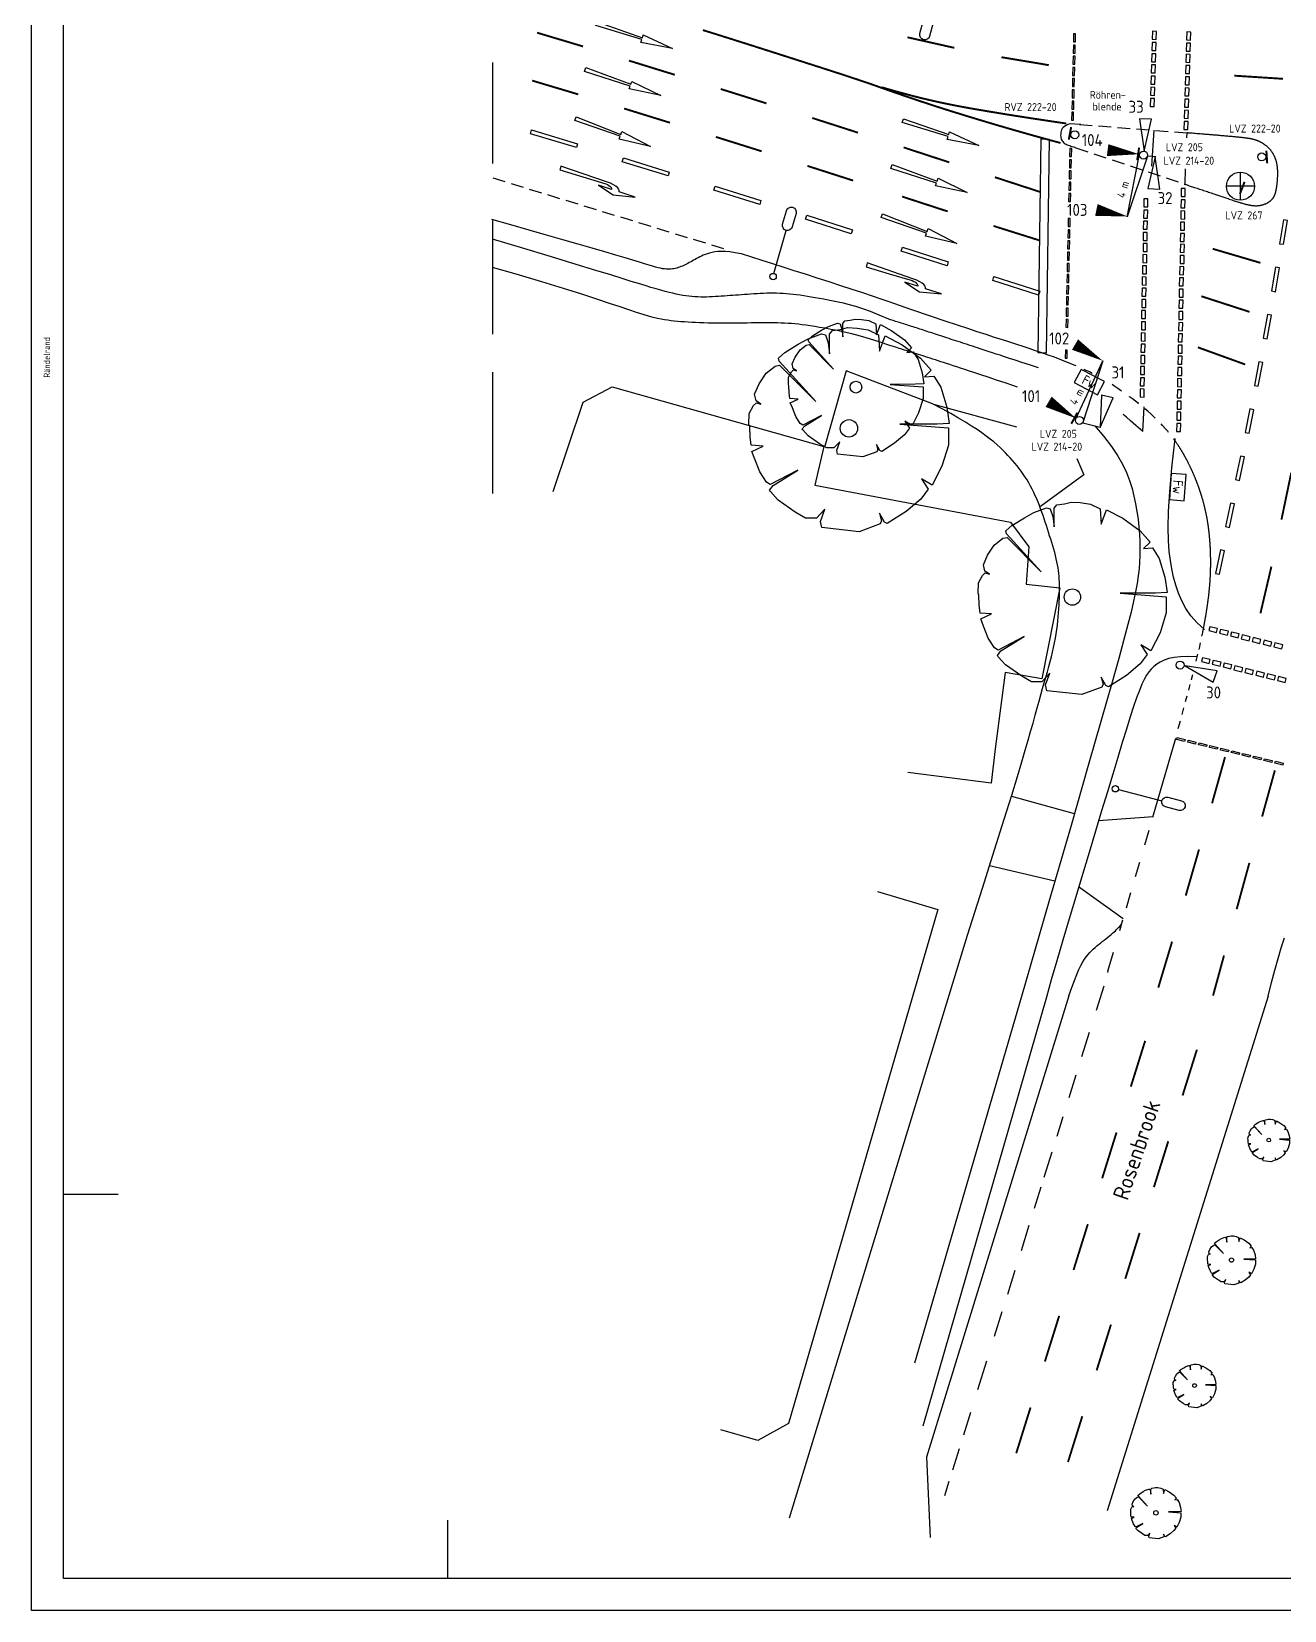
# Model space of a CAD drawing. Header units: metres. Extents: x -2 to 212, y 0 to 148.
# Drawn here: x -2.4 to 75.9, y 0.5 to 99.1 of the extents above; entities that cross this region are included whole.
import ezdxf
from ezdxf.enums import TextEntityAlignment as Align

# ---------------------------------------------------------------- set-up
doc = ezdxf.new("R2010")
doc.units = ezdxf.units.M
doc.header["$LTSCALE"] = 25
doc.linetypes.add('GESTRICHELT', pattern=[0.75, 0.5, -0.25])
doc.linetypes.add('STRICHLINIE2', pattern=[9.525, 6.35, -3.175])
doc.layers.get('0').update_dxf_attribs({"linetype": 'CONTINUOUS'})
for name, color, linetype in [('B-SN', 5, 'GESTRICHELT'), ('BB-BW-LIN', 2, 'CONTINUOUS'), ('BG-GR-LIN-VSB', 4, 'CONTINUOUS'), ('BG-GR-TXT-STR-NAM', 4, 'CONTINUOUS'), ('BS-RA-SYM', 3, 'CONTINUOUS'), ('BS-RA-TXT-SON', 2, 'CONTINUOUS'), ('BSFFUSFURT', 2, 'CONTINUOUS'), ('BT-BM-SYM', 2, 'CONTINUOUS'), ('BT-OF-LIN-ABG', 4, 'CONTINUOUS'), ('BV-BL-SYM', 2, 'CONTINUOUS'), ('BV-FM-SYM', 2, 'CONTINUOUS'), ('BV-SF-LIN-HOH', 5, 'CONTINUOUS'), ('BV-SF-LIN-HOH-AGS', 5, 'STRICHLINIE2'), ('BV-VK-SYM', 2, 'CONTINUOUS'), ('BV-VK-TXT', 2, 'CONTINUOUS'), ('BV-VK-TXT-LSA', 3, 'CONTINUOUS'), ('BW-KM-SYM', 2, 'CONTINUOUS'), ('STIFT2', 2, 'CONTINUOUS')]:
    doc.layers.add(name, color=color, linetype=linetype)
doc.styles.get("Standard").update_dxf_attribs({"font": 'isocp.shx', "height": 0.5})

# ---------------------------------------------------------------- blocks, each defined once
blk = doc.blocks.new('VKLSAF')
for p, q in [((2, 0.375), (0, 0)), ((0, 0), (2, -0.375)), ((2, -0.375), (2, 0.375))]:
    blk.add_line(p, q)
blk = doc.blocks.new('VKLSAN')
blk.add_lwpolyline([(0, 0, 0, 0.75, 0), (2, 0, 0.75, 0.75, 0)], format="xyseb")
blk = doc.blocks.new('BLSTRLAM')
blk.add_line((0.2, 0), (3, 0))
blk.add_lwpolyline([(3.3125, 0.3125), (4.1875, 0.3125, -1), (4.1875, -0.3125), (3.3125, -0.3125, -1)], format="xyb", close=True)
blk.add_circle((0, 0), 0.2)
blk = doc.blocks.new('FMPFLG')
blk.add_lwpolyline([(0, 0), (2, 0.25), (2, 0.0625), (5, 0.125), (5, -0.125), (2, -0.0625), (2, -0.25)], close=True)
blk = doc.blocks.new('FMPFLR')
blk.add_lwpolyline([(0, 0.289), (1.05, 0.289), (1.064, 0.215), (1.119, 0.13), (1.236, 0.058), (1.345, 0.016), (1.511, -0.027), (1.722, -0.058), (2, -0.062), (5, -0.125), (5, 0), (5, 0.125), (3.5, 0.094), (2, 0.062), (1.876, 0.075), (1.774, 0.098), (1.676, 0.135), (1.595, 0.186), (1.555, 0.251), (1.55, 0.289), (2.4, 0.289), (1.35, 0.589)], close=True)
blk = doc.blocks.new('BLGROFL')
for p, q in [((0.875, 0), (-0.875, 0)), ((0, -0.875), (0, 0.875))]:
    blk.add_line(p, q)
blk.add_circle((0, 0), 0.875)
blk = doc.blocks.new('BMIST')
blk.add_lwpolyline([(0.506, 0.041), (0.991, 0.004), (0.99, -0.167), (0.925, -0.378), (0.829, -0.566), (0.721, -0.503), (0.788, -0.605), (0.717, -0.704), (0.57, -0.828), (0.382, -0.947), (0.354, -0.933), (0.304, -0.846), (0.324, -0.92), (0.31, -0.952), (0.101, -1.03), (-0.27, -0.988), (-0.283, -0.927), (-0.239, -0.804), (-0.323, -0.896), (-0.431, -0.894), (-0.535, -0.836), (-0.705, -0.716), (-0.782, -0.629), (-0.791, -0.616), (-0.754, -0.569), (-0.509, -0.416), (-0.783, -0.559), (-0.822, -0.535), (-0.888, -0.433), (-0.937, -0.307), (-0.967, -0.23), (-0.853, -0.178), (-0.972, -0.169), (-0.984, -0.083), (-0.988, 0.019), (-0.995, 0.04), (-0.992, 0.149), (-0.949, 0.227), (-0.921, 0.255), (-0.876, 0.242), (-0.923, 0.274), (-0.939, 0.342), (-0.895, 0.442), (-0.824, 0.549), (-0.733, 0.621), (-0.69, 0.629), (-0.328, 0.267), (-0.694, 0.669), (-0.702, 0.7), (-0.639, 0.757), (-0.506, 0.838), (-0.406, 0.892), (-0.273, 0.943), (-0.233, 0.932), (-0.208, 0.851), (-0.194, 0.741), (-0.194, 0.938), (-0.164, 0.976), (-0.083, 0.986), (-0.013, 1.003), (0.083, 0.998), (0.192, 0.981), (0.295, 0.932), (0.305, 0.77), (0.361, 0.923), (0.531, 0.832), (0.714, 0.7), (0.82, 0.58), (0.752, 0.513), (0.846, 0.521), (0.916, 0.409), (0.976, 0.211), (0.999, 0.048), (0.879, 0.043)], close=True)
blk.add_circle((0, 0), 0.0866)
blk = doc.blocks.new('BLSTRLA')
blk.add_line((0.2, 0), (3, 0))
blk.add_lwpolyline([(3.3125, 0.3125), (4.1875, 0.3125, -1), (4.1875, -0.3125), (3.3125, -0.3125, -1)], format="xyb", close=True)
blk.add_circle((0, 0), 0.2)
blk = doc.blocks.new('FWSHA01')
blk.add_lwpolyline([(-0.82, -0.465), (0.82, -0.465), (0.82, 0.465), (-0.82, 0.465)], close=True)
blk.add_text('Fw', height=0.6).set_placement((0, 0), align=Align.MIDDLE)
blk = doc.blocks.new('BS-RA-SYM-A1')
at = {"layer": 'BS-RA-SYM'}
for p, q in [((3.897, 3.897), (3.897, 147.897)), ((7.307, 27.897), (3.897, 27.897)), ((27.897, 3.897), (27.897, 7.535)), ((211.897, 3.897), (3.897, 3.897))]:
    blk.add_line(p, q, dxfattribs=at)
at = {"layer": 'BS-RA-TXT-SON'}
for p, q in [((1.897, 1.897), (1.897, 149.897)), ((215.897, 1.897), (1.897, 1.897))]:
    blk.add_line(p, q, dxfattribs=at)
blk.add_text('Rändelrand', height=0.4, rotation=90, dxfattribs=at).set_placement((2.855, 80.199), align=Align.MIDDLE)
blk = doc.blocks.new('BVKMAN')
blk.add_circle((0, 0), 0.25)
blk = doc.blocks.new('Verkehrszeichen')
at = {"layer": 'BV-VK-SYM', "const_width": 0.125}
blk.add_lwpolyline([(0.305, 0.373), (0.322, -0.426)], dxfattribs=at)
at = {"layer": 'BV-VK-SYM', "rotation": 0.8654267626991108}
blk.add_blockref('BVKMAN', (0, 0), dxfattribs=at)
blk = doc.blocks.new('bvkma400')
for p, q in [((0.016, 0.25), (4, 0)), ((4, 0), (0.016, -0.25))]:
    blk.add_line(p, q)
blk.add_circle((0, 0), 0.25)

msp = doc.modelspace()

# ---------------------------------------------------------------- linework, layer by layer
at = {"layer": 'B-SN'}
for p, q in [((26.437, 97.19), (26.437, 90.873)), ((26.437, 87.321), (26.437, 80.215)), ((26.437, 77.846), (26.437, 70.264))]:
    msp.add_line(p, q, dxfattribs=at)
at = {"layer": 'BB-BW-LIN'}
for p, q in [((48.522, 77.929), (47.18, 73.222)), ((53.916, 75.872), (48.522, 77.929)), ((32.084, 75.96), (33.897, 76.937)), ((33.897, 76.937), (47.135, 73.197)), ((30.222, 70.39), (32.084, 75.96)), ((47.135, 73.197), (46.566, 70.78)), ((46.566, 70.78), (58.783, 68.479)), ((58.783, 68.479), (59.944, 66.926)), ((59.944, 66.926), (59.774, 64.598)), ((59.774, 64.598), (61.88, 64.364)), ((61.88, 64.364), (60.754, 58.687)), ((58.458, 59.079), (57.833, 54.316)), ((60.754, 58.687), (58.458, 59.079)), ((57.833, 54.316), (57.591, 52.155)), ((57.591, 52.155), (52.367, 52.823)), ((50.49, 45.397), (54.257, 44.275)), ((54.257, 44.275), (44.925, 12.141)), ((44.925, 12.141), (43.009, 11.094)), ((43.009, 11.094), (40.7, 11.755))]:
    msp.add_line(p, q, dxfattribs=at)
at = {"layer": 'BG-GR-LIN-VSB'}
msp.add_line((44.98, 6.245), (56.106, 42.661), dxfattribs=at)
msp.add_lwpolyline([(56.106, 42.661), (57.04, 45.6), (57.795, 47.99), (58.395, 49.902), (58.862, 51.408), (59.221, 52.583), (59.496, 53.498), (59.71, 54.226), (59.887, 54.839), (60.047, 55.399), (60.195, 55.921), (60.332, 56.407), (60.46, 56.862), (60.579, 57.289), (60.691, 57.691), (60.797, 58.072), (60.899, 58.436), (60.997, 58.784), (61.091, 59.119), (61.18, 59.443), (61.265, 59.756), (61.344, 60.06), (61.417, 60.357), (61.484, 60.648), (61.544, 60.934), (61.597, 61.216), (61.643, 61.494), (61.682, 61.767), (61.716, 62.036), (61.745, 62.298), (61.77, 62.554), (61.79, 62.803), (61.808, 63.045), (61.823, 63.278), (61.835, 63.504), (61.844, 63.722), (61.851, 63.934), (61.854, 64.139), (61.854, 64.339), (61.852, 64.532), (61.846, 64.721), (61.836, 64.906), (61.823, 65.087), (61.806, 65.267), (61.785, 65.446), (61.759, 65.625), (61.728, 65.807), (61.691, 65.992), (61.649, 66.182), (61.602, 66.378), (61.549, 66.578), (61.492, 66.783), (61.431, 66.992), (61.367, 67.202), (61.301, 67.414), (61.234, 67.627), (61.166, 67.839), (61.098, 68.05), (61.03, 68.26), (60.962, 68.469), (60.892, 68.678), (60.82, 68.885), (60.747, 69.092), (60.671, 69.299), (60.592, 69.506), (60.509, 69.713), (60.423, 69.919), (60.334, 70.124), (60.24, 70.327), (60.142, 70.528), (60.04, 70.725), (59.934, 70.919), (59.823, 71.108), (59.707, 71.293), (59.587, 71.472), (59.462, 71.648), (59.333, 71.82), (59.199, 71.99), (59.062, 72.156), (58.921, 72.32), (58.777, 72.483), (58.629, 72.645), (58.475, 72.807), (58.312, 72.97), (58.138, 73.136), (57.949, 73.306), (57.744, 73.481), (57.519, 73.662), (57.272, 73.851), (56.999, 74.049), (56.696, 74.258), (56.357, 74.48), (55.975, 74.718), (55.546, 74.975), (55.063, 75.251), (54.522, 75.549), (53.916, 75.872)], dxfattribs=at)
at = {"layer": 'BSFFUSFURT'}
for points in [[(62.854, 98.983), (62.734, 98.986), (62.722, 98.486), (62.842, 98.483)], [(62.837, 98.283), (62.717, 98.286), (62.705, 97.786), (62.825, 97.783)], [(62.803, 96.884), (62.683, 96.887), (62.671, 96.387), (62.791, 96.384)], [(62.82, 97.583), (62.7, 97.586), (62.688, 97.086), (62.808, 97.084)], [(62.786, 96.184), (62.666, 96.187), (62.654, 95.687), (62.774, 95.684)], [(62.752, 94.784), (62.632, 94.787), (62.619, 94.287), (62.739, 94.284)], [(62.769, 95.484), (62.649, 95.487), (62.637, 94.987), (62.756, 94.984)], [(62.734, 94.084), (62.614, 94.087), (62.602, 93.588), (62.722, 93.585)], [(62.61, 91.814), (62.49, 91.817), (62.479, 91.317), (62.599, 91.314)], [(62.595, 91.114), (62.475, 91.117), (62.464, 90.617), (62.584, 90.615)], [(62.58, 90.415), (62.46, 90.417), (62.449, 89.917), (62.569, 89.915)], [(62.549, 89.015), (62.429, 89.018), (62.418, 88.518), (62.538, 88.515)], [(62.564, 89.715), (62.444, 89.717), (62.433, 89.218), (62.553, 89.215)], [(62.518, 87.441), (62.398, 87.443), (62.387, 86.943), (62.507, 86.941)], [(62.487, 86.041), (62.367, 86.044), (62.357, 85.544), (62.476, 85.541)], [(62.503, 86.741), (62.383, 86.744), (62.372, 86.244), (62.492, 86.241)], [(62.472, 85.341), (62.352, 85.344), (62.341, 84.844), (62.461, 84.841)], [(62.441, 83.942), (62.321, 83.944), (62.31, 83.444), (62.43, 83.442)], [(62.457, 84.641), (62.337, 84.644), (62.326, 84.144), (62.446, 84.142)], [(62.426, 83.242), (62.306, 83.244), (62.295, 82.744), (62.415, 82.742)], [(62.411, 82.542), (62.291, 82.545), (62.28, 82.045), (62.4, 82.042)], [(62.385, 81.144), (62.265, 81.146), (62.254, 80.646), (62.374, 80.644)], [(62.395, 81.842), (62.275, 81.845), (62.264, 81.345), (62.384, 81.342)], [(62.334, 79.217), (62.214, 79.22), (62.203, 78.72), (62.323, 78.717)], [(69.695, 54.889), (69.667, 54.772), (69.181, 54.889), (69.209, 55.006)], [(70.375, 54.724), (70.347, 54.608), (69.861, 54.725), (69.889, 54.842)], [(71.056, 54.56), (71.027, 54.443), (70.541, 54.561), (70.57, 54.677)], [(71.736, 54.396), (71.708, 54.279), (71.222, 54.396), (71.25, 54.513)], [(72.417, 54.231), (72.388, 54.115), (71.902, 54.232), (71.93, 54.349)], [(73.097, 54.067), (73.069, 53.951), (72.583, 54.068), (72.611, 54.185)], [(73.777, 53.903), (73.749, 53.786), (73.263, 53.904), (73.291, 54.02)], [(74.458, 53.739), (74.43, 53.622), (73.944, 53.739), (73.972, 53.856)], [(75.138, 53.574), (75.11, 53.458), (74.624, 53.575), (74.652, 53.692)], [(75.819, 53.41), (75.791, 53.293), (75.305, 53.411), (75.333, 53.527)]]:
    msp.add_lwpolyline(points, close=True, dxfattribs=at)
at = {"layer": 'BT-OF-LIN-ABG'}
for p, q in [((67.735, 92.957), (67.6, 90.713)), ((69.797, 92.795), (69.784, 92.478)), ((69.708, 90.546), (69.67, 89.592)), ((53.984, 75.836), (59.161, 74.43)), ((67.046, 74.132), (67.139, 75.681)), ((62.934, 72.442), (63.36, 71.43)), ((63.36, 71.43), (60.653, 69.456)), ((62.776, 50.237), (58.867, 51.33)), ((67.691, 50.051), (64.288, 49.813)), ((61.563, 46.035), (57.486, 46.993)), ((65.829, 43.681), (63.045, 45.687)), ((59.481, 38.837), (52.797, 15.911)), ((61.03, 38.797), (53.315, 11.983))]:
    msp.add_line(p, q, dxfattribs=at)
for points in [[(51.179, 81.151), (50.588, 81.414), (50.052, 81.63), (49.568, 81.805), (49.128, 81.946), (48.728, 82.058), (48.361, 82.148), (48.021, 82.222), (47.704, 82.286), (47.404, 82.345), (47.119, 82.399), (46.847, 82.45), (46.588, 82.497), (46.339, 82.54), (46.1, 82.58), (45.869, 82.616), (45.644, 82.648), (45.424, 82.677), (45.209, 82.703), (44.998, 82.725), (44.789, 82.743), (44.583, 82.758), (44.378, 82.769), (44.174, 82.775), (43.97, 82.778), (43.766, 82.777), (43.562, 82.772), (43.357, 82.764), (43.154, 82.754), (42.953, 82.742), (42.753, 82.729), (42.556, 82.715), (42.363, 82.701), (42.173, 82.688), (41.986, 82.675), (41.802, 82.662), (41.619, 82.65), (41.438, 82.638), (41.259, 82.626), (41.079, 82.614), (40.899, 82.601), (40.718, 82.588), (40.537, 82.575), (40.354, 82.563), (40.172, 82.553), (39.989, 82.545), (39.806, 82.539), (39.624, 82.536), (39.441, 82.538), (39.259, 82.543), (39.076, 82.554), (38.891, 82.569), (38.704, 82.589), (38.513, 82.614), (38.317, 82.645), (38.115, 82.681), (37.906, 82.723), (37.689, 82.771), (37.459, 82.826), (37.212, 82.889), (36.943, 82.962), (36.647, 83.046), (36.32, 83.142), (35.958, 83.251), (35.554, 83.375), (35.096, 83.518), (34.536, 83.693), (33.815, 83.917), (32.876, 84.206), (31.662, 84.577), (30.115, 85.046), (28.178, 85.63), (26.437, 86.151)], [(51.248, 79.511), (50.586, 79.741), (49.973, 79.936), (49.408, 80.099), (48.887, 80.235), (48.408, 80.348), (47.969, 80.441), (47.567, 80.519), (47.201, 80.585), (46.867, 80.642), (46.562, 80.692), (46.281, 80.736), (46.021, 80.773), (45.778, 80.805), (45.547, 80.833), (45.325, 80.856), (45.107, 80.875), (44.89, 80.891), (44.673, 80.905), (44.455, 80.915), (44.235, 80.923), (44.013, 80.928), (43.787, 80.931), (43.557, 80.932), (43.323, 80.931), (43.082, 80.928), (42.837, 80.924), (42.586, 80.919), (42.331, 80.913), (42.071, 80.908), (41.806, 80.903), (41.538, 80.899), (41.267, 80.897), (40.992, 80.897), (40.715, 80.899), (40.439, 80.903), (40.164, 80.909), (39.893, 80.916), (39.626, 80.924), (39.367, 80.933), (39.117, 80.943), (38.876, 80.954), (38.644, 80.967), (38.42, 80.98), (38.203, 80.996), (37.992, 81.013), (37.785, 81.034), (37.581, 81.057), (37.379, 81.084), (37.176, 81.115), (36.964, 81.154), (36.734, 81.203), (36.475, 81.267), (36.177, 81.348), (35.832, 81.45), (35.428, 81.576), (34.956, 81.731), (34.404, 81.916), (33.746, 82.138), (32.955, 82.402), (32.003, 82.711), (30.862, 83.071), (29.505, 83.487), (27.903, 83.963), (26.437, 84.387)], [(60.528, 78.12), (59.978, 78.299), (59.5, 78.454), (59.086, 78.59), (58.726, 78.707), (58.413, 78.809), (58.139, 78.898), (57.894, 78.978), (57.672, 79.051), (57.463, 79.119), (57.267, 79.184), (57.08, 79.244), (56.903, 79.302), (56.734, 79.358), (56.571, 79.411), (56.412, 79.463), (56.257, 79.514), (56.105, 79.564), (55.954, 79.613), (55.805, 79.662), (55.659, 79.71), (55.514, 79.757), (55.371, 79.804), (55.23, 79.85), (55.091, 79.895), (54.954, 79.94), (54.819, 79.984), (54.686, 80.028), (54.555, 80.071), (54.426, 80.113), (54.298, 80.154), (54.173, 80.195), (54.049, 80.236), (53.927, 80.275), (53.807, 80.314), (53.689, 80.353), (53.573, 80.391), (53.458, 80.428), (53.346, 80.464), (53.235, 80.5), (53.125, 80.536), (53.018, 80.57), (52.912, 80.604), (52.808, 80.638), (52.706, 80.671), (52.606, 80.703), (52.507, 80.735), (52.41, 80.766), (52.314, 80.796), (52.221, 80.826), (52.129, 80.855), (52.038, 80.884), (51.95, 80.912), (51.862, 80.939), (51.777, 80.966), (51.693, 80.993), (51.611, 81.018), (51.53, 81.043), (51.451, 81.068), (51.373, 81.092), (51.297, 81.115), (51.222, 81.138), (51.179, 81.151)], [(59.217, 76.912), (58.511, 77.148), (57.904, 77.351), (57.383, 77.525), (56.937, 77.673), (56.555, 77.8), (56.224, 77.91), (55.935, 78.006), (55.675, 78.092), (55.434, 78.171), (55.209, 78.245), (54.998, 78.314), (54.8, 78.379), (54.613, 78.441), (54.435, 78.499), (54.264, 78.555), (54.099, 78.608), (53.937, 78.661), (53.78, 78.712), (53.626, 78.762), (53.476, 78.81), (53.33, 78.857), (53.187, 78.903), (53.047, 78.948), (52.911, 78.991), (52.778, 79.034), (52.649, 79.075), (52.522, 79.115), (52.399, 79.154), (52.279, 79.192), (52.161, 79.229), (52.047, 79.264), (51.936, 79.299), (51.827, 79.333), (51.721, 79.366), (51.618, 79.398), (51.517, 79.429), (51.419, 79.459), (51.323, 79.488), (51.248, 79.511)], [(67.046, 74.132), (66.62, 74.509), (66.289, 74.799), (66.029, 75.025), (65.819, 75.2)], [(64.056, 74.492), (64.624, 73.827), (65.094, 73.209), (65.478, 72.631), (65.788, 72.087), (66.034, 71.568), (66.228, 71.068), (66.38, 70.581), (66.502, 70.099), (66.604, 69.616), (66.687, 69.134), (66.754, 68.655), (66.805, 68.181), (66.84, 67.715), (66.862, 67.258), (66.87, 66.813), (66.866, 66.382), (66.851, 65.966), (66.821, 65.548), (66.772, 65.113), (66.701, 64.643), (66.605, 64.121), (66.478, 63.529), (66.319, 62.851), (66.122, 62.068), (65.878, 61.143), (65.551, 59.948), (65.099, 58.337), (64.48, 56.16), (63.65, 53.269), (62.569, 49.517), (61.193, 44.756), (59.481, 38.837)], [(70.907, 61.77), (70.446, 62.187), (70.063, 62.624), (69.747, 63.078), (69.49, 63.548), (69.283, 64.032), (69.116, 64.527), (68.981, 65.032), (68.869, 65.545), (68.773, 66.071), (68.697, 66.648), (68.649, 67.32), (68.635, 68.133), (68.663, 69.132), (68.739, 70.361), (68.87, 71.865), (69.065, 73.69)], [(70.415, 60.051), (69.875, 60.075), (69.409, 60.062), (69.01, 60.017), (68.67, 59.943), (68.381, 59.845), (68.135, 59.727), (67.924, 59.593), (67.739, 59.446), (67.574, 59.289), (67.422, 59.112), (67.278, 58.903), (67.136, 58.649), (66.991, 58.34), (66.837, 57.961), (66.669, 57.503), (66.481, 56.952), (66.268, 56.299), (66.031, 55.546), (65.769, 54.697), (65.483, 53.757), (65.173, 52.729), (64.839, 51.617), (64.482, 50.427), (64.102, 49.163), (63.702, 47.832), (63.288, 46.458), (62.869, 45.066), (62.456, 43.685), (62.056, 42.341), (61.679, 41.06), (61.334, 39.87), (61.03, 38.797)]]:
    msp.add_lwpolyline(points, dxfattribs=at)
at = {"layer": 'BV-FM-SYM', "const_width": 0.12}
for points in [[(32.087, 98.197), (29.213, 99.057)], [(50.781, 95.591), (50.35, 95.748), (49.822, 95.932), (49.214, 96.137), (48.544, 96.358), (47.832, 96.59), (47.095, 96.827), (46.353, 97.066), (45.622, 97.299), (44.918, 97.525), (44.238, 97.743), (43.575, 97.955), (42.922, 98.163), (42.273, 98.37), (41.62, 98.577), (40.957, 98.786), (40.277, 98.999), (39.575, 99.218)], [(55.28, 98.11), (52.354, 98.768)], [(37.819, 96.425), (34.953, 97.312)], [(61.181, 97.029), (58.223, 97.526)], [(31.784, 95.203), (28.91, 96.063)], [(62.271, 93.382), (61.67, 93.47), (60.872, 93.59), (60.138, 93.701), (59.463, 93.806), (58.839, 93.904), (58.261, 93.997), (57.723, 94.086), (57.218, 94.17), (56.74, 94.251), (56.282, 94.331), (55.839, 94.411), (55.404, 94.493), (54.969, 94.579), (54.529, 94.671), (54.078, 94.769), (53.608, 94.877), (53.105, 94.998), (52.519, 95.148), (51.789, 95.347), (50.856, 95.612), (50.732, 95.648)], [(72.776, 96.37), (75.811, 96.175)], [(43.547, 94.639), (40.685, 95.539)], [(61.917, 92.164), (61.256, 92.343), (60.398, 92.579), (59.579, 92.809), (58.797, 93.033), (58.05, 93.251), (57.337, 93.462), (56.658, 93.667), (56.011, 93.864), (55.392, 94.055), (54.791, 94.243), (54.193, 94.434), (53.586, 94.632), (52.954, 94.842), (52.285, 95.068), (51.566, 95.317), (50.781, 95.591)], [(37.517, 93.431), (34.651, 94.318)], [(49.262, 92.809), (46.405, 93.727)], [(43.245, 91.646), (40.383, 92.545)], [(54.962, 90.956), (52.111, 91.889)], [(48.959, 89.816), (46.103, 90.733)], [(60.667, 89.097), (57.815, 90.026)], [(54.867, 87.888), (52.014, 88.818)], [(60.588, 86.081), (57.726, 86.981)], [(71.418, 85.553), (74.404, 84.674)], [(70.709, 82.588), (73.724, 81.61)], [(70.492, 79.396), (73.449, 78.326)], [(76.328, 71.565), (75.714, 68.628)], [(75.086, 65.695), (74.401, 62.774)], [(72.19, 53.793), (71.379, 50.904)], [(75.303, 52.964), (74.506, 50.072)], [(70.565, 48.017), (69.734, 45.134)], [(73.71, 47.179), (72.917, 44.286)], [(68.882, 42.258), (68.019, 39.384)], [(72.126, 41.392), (71.441, 38.884)], [(67.2, 36.061), (66.305, 33.198)], [(70.433, 35.511), (69.538, 32.647)], [(65.41, 30.335), (64.516, 27.471)], [(68.643, 29.784), (67.748, 26.921)], [(63.621, 24.608), (62.726, 21.744)], [(66.854, 24.057), (65.959, 21.194)], [(61.831, 18.881), (60.936, 16.018)], [(65.064, 18.33), (64.169, 15.467)], [(60.041, 13.154), (59.146, 10.291)], [(63.274, 12.604), (62.379, 9.74)]]:
    msp.add_lwpolyline(points, dxfattribs=at)
at = {"layer": 'BV-FM-SYM'}
for points in [[(67.904, 99.137), (67.654, 99.144), (67.639, 98.644), (67.889, 98.637)], [(70.057, 99.099), (69.807, 99.106), (69.792, 98.607), (70.042, 98.599)], [(67.847, 97.237), (67.862, 97.737), (67.612, 97.745), (67.597, 97.245)], [(67.883, 98.437), (67.633, 98.444), (67.618, 97.945), (67.868, 97.937)], [(70, 97.2), (70.015, 97.699), (69.765, 97.707), (69.75, 97.207)], [(70.036, 98.399), (69.786, 98.407), (69.771, 97.907), (70.021, 97.899)], [(67.826, 96.538), (67.841, 97.038), (67.591, 97.045), (67.576, 96.545)], [(69.979, 96.5), (69.994, 97), (69.744, 97.007), (69.729, 96.507)], [(67.82, 96.338), (67.57, 96.345), (67.555, 95.846), (67.805, 95.838)], [(69.973, 96.3), (69.723, 96.308), (69.708, 95.808), (69.958, 95.8)], [(67.778, 94.938), (67.528, 94.946), (67.513, 94.446), (67.763, 94.439)], [(67.799, 95.638), (67.549, 95.646), (67.534, 95.146), (67.784, 95.138)], [(69.931, 94.901), (69.681, 94.908), (69.666, 94.408), (69.916, 94.401)], [(69.952, 95.6), (69.702, 95.608), (69.687, 95.108), (69.937, 95.101)], [(69.895, 93.701), (69.91, 94.201), (69.66, 94.209), (69.645, 93.709)], [(28.865, 92.98), (31.739, 92.12), (31.668, 91.88), (28.794, 92.741)], [(69.874, 93.002), (69.889, 93.501), (69.639, 93.509), (69.624, 93.009)], [(61.01, 79.038), (60.51, 79.045), (60.706, 92.416), (61.206, 92.408)], [(34.607, 91.235), (37.473, 90.348), (37.399, 90.109), (34.533, 90.996)], [(40.34, 89.461), (43.202, 88.562), (43.127, 88.324), (40.265, 89.223)], [(69.706, 89.314), (69.456, 89.319), (69.447, 88.819), (69.697, 88.814)], [(67.358, 87.971), (67.109, 87.975), (67.099, 87.475), (67.349, 87.471)], [(67.371, 88.67), (67.121, 88.675), (67.112, 88.175), (67.362, 88.171)], [(69.68, 87.914), (69.43, 87.919), (69.421, 87.419), (69.671, 87.414)], [(69.693, 88.614), (69.443, 88.619), (69.434, 88.119), (69.684, 88.114)], [(46.06, 87.649), (48.916, 86.732), (48.84, 86.494), (45.984, 87.411)], [(67.336, 86.771), (67.346, 87.271), (67.096, 87.275), (67.086, 86.775)], [(69.658, 86.715), (69.667, 87.215), (69.417, 87.219), (69.408, 86.719)], [(76.094, 87.312), (75.847, 87.353), (75.601, 85.873), (75.848, 85.832)], [(67.329, 85.884), (67.079, 85.889), (67.069, 85.389), (67.319, 85.384)], [(67.323, 86.071), (67.333, 86.571), (67.083, 86.575), (67.073, 86.076)], [(69.651, 85.829), (69.401, 85.834), (69.391, 85.334), (69.641, 85.329)], [(69.645, 86.015), (69.654, 86.515), (69.405, 86.519), (69.395, 86.019)], [(54.9, 84.731), (54.823, 84.493), (51.968, 85.415), (52.045, 85.653)], [(67.315, 85.184), (67.065, 85.189), (67.056, 84.689), (67.306, 84.684)], [(69.637, 85.129), (69.387, 85.134), (69.378, 84.634), (69.628, 84.629)], [(67.286, 84.488), (67.036, 84.492), (67.026, 83.993), (67.276, 83.988)], [(69.607, 84.433), (69.358, 84.438), (69.348, 83.938), (69.598, 83.933)], [(75.597, 84.353), (75.351, 84.395), (75.096, 82.917), (75.342, 82.874)], [(60.614, 82.902), (60.538, 82.664), (57.68, 83.578), (57.757, 83.816)], [(67.259, 83.088), (67.009, 83.093), (66.999, 82.593), (67.249, 82.588)], [(67.272, 83.788), (67.022, 83.793), (67.013, 83.293), (67.263, 83.288)], [(69.581, 83.033), (69.331, 83.038), (69.321, 82.538), (69.571, 82.533)], [(69.594, 83.733), (69.344, 83.738), (69.335, 83.238), (69.585, 83.233)], [(67.236, 81.888), (67.245, 82.388), (66.995, 82.393), (66.986, 81.893)], [(69.558, 81.833), (69.567, 82.333), (69.317, 82.338), (69.308, 81.838)], [(67.222, 80.989), (66.972, 80.994), (66.963, 80.494), (67.212, 80.489)], [(67.222, 81.188), (67.232, 81.688), (66.982, 81.693), (66.972, 81.193)], [(69.544, 80.934), (69.294, 80.939), (69.284, 80.439), (69.534, 80.434)], [(69.544, 81.134), (69.554, 81.633), (69.304, 81.638), (69.294, 81.138)], [(75.083, 81.396), (74.837, 81.44), (74.572, 79.964), (74.818, 79.92)], [(67.209, 80.289), (66.959, 80.294), (66.949, 79.794), (67.199, 79.789)], [(69.531, 80.234), (69.281, 80.239), (69.271, 79.739), (69.521, 79.734)], [(67.195, 79.589), (66.945, 79.594), (66.936, 79.094), (67.186, 79.089)], [(69.517, 79.534), (69.267, 79.539), (69.258, 79.039), (69.508, 79.034)], [(67.159, 77.689), (67.168, 78.189), (66.919, 78.194), (66.909, 77.694)], [(67.172, 78.389), (67.182, 78.889), (66.932, 78.894), (66.922, 78.394)], [(69.481, 77.635), (69.49, 78.135), (69.24, 78.139), (69.231, 77.639)], [(69.494, 78.334), (69.504, 78.834), (69.254, 78.839), (69.244, 78.339)], [(74.547, 78.443), (74.302, 78.489), (74.025, 77.015), (74.27, 76.969)], [(67.155, 77.489), (66.905, 77.494), (66.896, 76.994), (67.146, 76.99)], [(69.477, 77.435), (69.227, 77.439), (69.217, 76.94), (69.467, 76.935)], [(67.142, 76.79), (66.892, 76.794), (66.882, 76.294), (67.132, 76.29)], [(69.45, 76.035), (69.2, 76.04), (69.191, 75.54), (69.441, 75.535)], [(69.464, 76.735), (69.214, 76.74), (69.204, 76.24), (69.454, 76.235)], [(69.427, 74.835), (69.437, 75.335), (69.187, 75.34), (69.177, 74.84)], [(73.986, 75.495), (73.741, 75.543), (73.45, 74.072), (73.695, 74.023)], [(69.414, 74.135), (69.423, 74.635), (69.173, 74.64), (69.164, 74.14)], [(73.397, 72.552), (73.152, 72.603), (72.849, 71.134), (73.094, 71.083)], [(72.785, 69.615), (72.54, 69.667), (72.229, 68.199), (72.473, 68.147)], [(72.159, 66.68), (71.915, 66.733), (71.599, 65.266), (71.844, 65.214)], [(71.234, 61.935), (71.175, 61.692), (71.66, 61.573), (71.72, 61.816)], [(71.914, 61.769), (71.854, 61.526), (72.34, 61.407), (72.4, 61.65)], [(72.594, 61.603), (72.534, 61.36), (73.02, 61.241), (73.08, 61.484)], [(73.267, 61.421), (73.208, 61.178), (73.693, 61.06), (73.753, 61.302)], [(73.947, 61.255), (73.887, 61.012), (74.373, 60.893), (74.433, 61.136)], [(74.627, 61.089), (74.567, 60.846), (75.053, 60.727), (75.113, 60.97)], [(75.793, 60.804), (75.307, 60.923), (75.247, 60.68), (75.733, 60.561)], [(70.775, 59.998), (70.716, 59.755), (71.202, 59.636), (71.261, 59.879)], [(71.455, 59.832), (71.396, 59.589), (71.882, 59.47), (71.941, 59.713)], [(72.135, 59.666), (72.076, 59.423), (72.562, 59.304), (72.621, 59.547)], [(72.808, 59.484), (72.749, 59.241), (73.235, 59.123), (73.294, 59.366)], [(73.488, 59.318), (73.429, 59.075), (73.915, 58.956), (73.974, 59.199)], [(74.168, 59.152), (74.109, 58.909), (74.595, 58.79), (74.654, 59.033)], [(75.334, 58.867), (74.848, 58.986), (74.789, 58.743), (75.275, 58.624)], [(76.014, 58.701), (75.528, 58.82), (75.469, 58.577), (75.955, 58.458)]]:
    msp.add_lwpolyline(points, close=True, dxfattribs=at)
at = {"layer": 'BV-SF-LIN-HOH'}
for p, q in [((67.677, 50.04), (69.112, 54.98)), ((67.171, 48.301), (67.442, 49.234)), ((66.597, 46.324), (66.859, 47.225)), ((66.03, 44.375), (66.309, 45.333)), ((65.617, 42.954), (65.809, 43.612)), ((64.878, 40.408), (65.225, 41.602)), ((64.609, 39.474), (64.135, 37.958)), ((62.438, 38.867), (53.546, 10.04)), ((74.883, 38.852), (64.832, 6.696)), ((63.707, 36.588), (63.229, 35.058)), ((62.87, 33.909), (62.429, 32.498)), ((62.055, 31.304), (61.675, 30.086)), ((61.37, 29.112), (60.876, 27.531)), ((60.687, 26.924), (60.267, 25.582)), ((59.939, 24.53), (59.445, 22.949)), ((59.055, 21.704), (58.592, 20.219)), ((58.248, 19.121), (57.769, 17.586)), ((57.289, 16.051), (56.726, 14.25)), ((56.284, 12.834), (55.843, 11.423)), ((53.546, 10.04), (53.779, 5.031)), ((55.576, 10.569), (55.158, 9.231)), ((54.937, 8.524), (54.656, 7.624))]:
    msp.add_line(p, q, dxfattribs=at)
for points in [[(62.532, 93.361), (62.38, 93.318), (62.257, 93.265), (62.158, 93.204), (62.081, 93.135), (62.024, 93.061), (61.982, 92.982), (61.954, 92.901), (61.936, 92.818), (61.925, 92.736), (61.922, 92.656), (61.926, 92.577), (61.937, 92.502), (61.955, 92.43), (61.98, 92.364), (62.012, 92.302), (62.05, 92.248), (62.095, 92.2), (62.147, 92.158), (62.204, 92.122), (62.267, 92.089), (62.335, 92.059), (62.408, 92.031), (62.485, 92.004), (62.566, 91.976), (62.651, 91.947), (62.74, 91.916), (62.834, 91.883), (62.871, 91.87)], [(63.177, 93.323), (63.092, 93.329), (62.532, 93.361)], [(41.96, 85.238), (41.587, 85.31), (41.261, 85.357), (40.976, 85.382), (40.727, 85.388), (40.509, 85.379), (40.318, 85.357), (40.148, 85.326), (39.995, 85.287), (39.853, 85.245), (39.722, 85.2), (39.599, 85.152), (39.485, 85.102), (39.378, 85.051), (39.276, 84.998), (39.178, 84.945), (39.084, 84.893), (38.991, 84.84), (38.901, 84.788), (38.812, 84.738), (38.724, 84.688), (38.637, 84.641), (38.551, 84.595), (38.464, 84.552), (38.378, 84.511), (38.291, 84.472), (38.203, 84.437), (38.115, 84.405), (38.027, 84.376), (37.938, 84.35), (37.848, 84.328), (37.758, 84.309), (37.668, 84.295), (37.576, 84.284), (37.483, 84.278), (37.385, 84.277), (37.282, 84.281), (37.171, 84.292), (37.051, 84.31), (36.92, 84.336), (36.776, 84.369), (36.617, 84.411), (36.431, 84.465), (36.207, 84.532), (35.935, 84.615), (35.602, 84.717), (35.197, 84.84), (34.708, 84.986), (34.124, 85.159), (33.437, 85.36), (32.652, 85.587), (31.778, 85.839), (30.824, 86.112), (29.798, 86.406), (28.71, 86.717), (27.568, 87.045), (26.382, 87.385)], [(51.138, 82.25), (50.707, 82.407), (50.178, 82.591), (49.57, 82.795), (48.901, 83.016), (48.189, 83.248), (47.452, 83.486), (46.709, 83.724), (45.979, 83.958), (45.275, 84.183), (44.595, 84.401), (43.932, 84.613), (43.279, 84.822), (42.629, 85.028), (41.977, 85.235), (41.976, 85.236)], [(62.894, 78.232), (62.756, 78.291), (62.507, 78.395), (62.255, 78.496), (62.002, 78.596), (61.745, 78.694), (61.481, 78.793), (61.207, 78.892), (60.919, 78.994), (60.615, 79.099), (60.292, 79.208), (59.946, 79.323), (59.574, 79.444), (59.175, 79.574), (58.748, 79.712), (58.289, 79.859), (57.799, 80.018), (57.274, 80.188), (56.714, 80.371), (56.117, 80.569), (55.471, 80.784), (54.717, 81.038), (53.789, 81.351), (52.619, 81.748), (51.138, 82.25), (51.131, 82.252)], [(63.9, 77.77), (63.715, 77.861), (63.483, 77.97), (63.382, 78.016)], [(65.752, 76.649), (65.67, 76.707), (65.488, 76.832), (65.307, 76.953), (65.141, 77.063)], [(66.792, 75.874), (66.79, 75.876), (66.601, 76.025), (66.412, 76.17), (66.224, 76.31), (66.216, 76.316)], [(67.829, 74.967), (67.734, 75.058), (67.548, 75.231), (67.359, 75.4), (67.188, 75.547)], [(68.667, 74.075), (68.607, 74.147), (68.443, 74.334), (68.274, 74.519), (68.19, 74.607)], [(70.748, 61.339), (70.766, 61.424), (70.782, 61.502), (70.796, 61.574), (70.81, 61.64), (70.822, 61.701), (70.833, 61.758), (70.843, 61.811), (70.853, 61.861), (70.862, 61.908), (70.871, 61.954), (70.879, 61.997), (70.887, 62.039), (70.895, 62.08), (70.902, 62.12), (70.91, 62.159), (70.917, 62.198), (70.924, 62.237), (70.931, 62.276), (70.938, 62.315), (70.945, 62.354), (70.952, 62.392), (70.959, 62.431), (70.965, 62.47), (70.972, 62.509), (70.979, 62.547), (70.985, 62.586), (70.992, 62.625), (70.998, 62.663), (71.005, 62.702), (71.011, 62.741), (71.017, 62.779), (71.024, 62.818), (71.03, 62.856), (71.036, 62.895), (71.042, 62.933), (71.048, 62.972), (71.054, 63.01), (71.06, 63.049), (71.066, 63.087), (71.071, 63.125), (71.077, 63.163), (71.083, 63.202), (71.088, 63.24), (71.094, 63.278), (71.099, 63.316), (71.104, 63.354), (71.11, 63.392), (71.115, 63.43), (71.12, 63.468), (71.125, 63.506), (71.13, 63.544), (71.135, 63.581), (71.14, 63.619), (71.145, 63.657), (71.149, 63.694), (71.154, 63.732), (71.159, 63.769), (71.163, 63.807), (71.168, 63.844), (71.172, 63.881), (71.176, 63.918), (71.18, 63.956), (71.185, 63.993), (71.189, 64.03), (71.193, 64.067), (71.196, 64.104), (71.2, 64.14), (71.204, 64.177), (71.208, 64.214), (71.211, 64.25), (71.215, 64.287), (71.218, 64.323), (71.222, 64.36), (71.225, 64.396), (71.228, 64.432), (71.231, 64.469), (71.234, 64.505), (71.237, 64.541), (71.24, 64.577), (71.243, 64.613), (71.246, 64.648), (71.248, 64.684), (71.251, 64.72), (71.253, 64.756), (71.256, 64.791), (71.258, 64.827), (71.261, 64.862), (71.263, 64.897), (71.265, 64.933), (71.267, 64.968), (71.269, 65.003), (71.271, 65.038), (71.273, 65.073), (71.274, 65.109), (71.276, 65.143), (71.278, 65.178), (71.279, 65.213), (71.281, 65.248), (71.282, 65.283), (71.283, 65.318), (71.285, 65.352), (71.286, 65.387), (71.287, 65.422), (71.288, 65.456), (71.289, 65.491), (71.29, 65.525), (71.291, 65.56), (71.291, 65.594), (71.292, 65.628), (71.293, 65.663), (71.293, 65.697), (71.294, 65.731), (71.294, 65.766), (71.294, 65.8), (71.295, 65.834), (71.295, 65.868), (71.295, 65.902), (71.295, 65.936), (71.295, 65.97), (71.295, 66.004), (71.295, 66.038), (71.295, 66.072), (71.295, 66.106), (71.294, 66.14), (71.294, 66.174), (71.294, 66.208), (71.293, 66.242), (71.292, 66.276), (71.292, 66.31), (71.291, 66.343), (71.29, 66.377), (71.29, 66.411), (71.289, 66.445), (71.288, 66.479), (71.287, 66.512), (71.286, 66.546), (71.285, 66.58), (71.284, 66.614), (71.282, 66.647), (71.281, 66.681), (71.28, 66.715), (71.278, 66.748), (71.277, 66.782), (71.275, 66.816), (71.274, 66.849), (71.272, 66.883), (71.27, 66.917), (71.268, 66.95), (71.266, 66.984), (71.265, 67.018), (71.263, 67.051), (71.26, 67.085), (71.258, 67.118), (71.256, 67.152), (71.254, 67.185), (71.252, 67.219), (71.249, 67.252), (71.247, 67.286), (71.244, 67.319), (71.242, 67.353), (71.239, 67.386), (71.236, 67.42), (71.233, 67.453), (71.23, 67.487), (71.227, 67.52), (71.224, 67.553), (71.221, 67.587), (71.218, 67.62), (71.215, 67.653), (71.212, 67.686), (71.208, 67.72), (71.205, 67.753), (71.201, 67.786), (71.198, 67.819), (71.194, 67.852), (71.19, 67.885), (71.186, 67.918), (71.182, 67.951), (71.178, 67.985), (71.174, 68.018), (71.17, 68.05), (71.166, 68.083), (71.162, 68.116), (71.157, 68.149), (71.153, 68.182), (71.148, 68.215), (71.144, 68.248), (71.139, 68.28), (71.134, 68.313), (71.129, 68.346), (71.124, 68.379), (71.119, 68.411), (71.114, 68.444), (71.109, 68.476), (71.104, 68.509), (71.098, 68.541), (71.093, 68.574), (71.087, 68.606), (71.082, 68.639), (71.076, 68.671), (71.07, 68.703), (71.064, 68.736), (71.058, 68.768), (71.052, 68.8), (71.046, 68.832), (71.04, 68.865), (71.034, 68.897), (71.027, 68.929), (71.021, 68.961), (71.014, 68.993), (71.008, 69.025), (71.001, 69.057), (70.994, 69.089), (70.987, 69.121), (70.98, 69.152), (70.973, 69.184), (70.966, 69.216), (70.959, 69.248), (70.951, 69.279), (70.944, 69.311), (70.937, 69.343), (70.929, 69.374), (70.921, 69.406), (70.914, 69.438), (70.906, 69.469), (70.898, 69.501), (70.89, 69.532), (70.882, 69.564), (70.874, 69.595), (70.866, 69.626), (70.857, 69.658), (70.849, 69.689), (70.84, 69.72), (70.832, 69.752), (70.823, 69.783), (70.814, 69.814), (70.806, 69.845), (70.797, 69.877), (70.788, 69.908), (70.779, 69.939), (70.77, 69.97), (70.76, 70.001), (70.751, 70.032), (70.742, 70.063), (70.732, 70.094), (70.723, 70.125), (70.713, 70.156), (70.704, 70.187), (70.694, 70.218), (70.684, 70.249), (70.674, 70.28), (70.664, 70.31), (70.654, 70.341), (70.644, 70.372), (70.633, 70.403), (70.623, 70.434), (70.613, 70.464), (70.602, 70.495), (70.592, 70.526), (70.581, 70.556), (70.57, 70.587), (70.559, 70.618), (70.549, 70.648), (70.538, 70.679), (70.527, 70.709), (70.515, 70.74), (70.504, 70.77), (70.493, 70.801), (70.482, 70.831), (70.47, 70.862), (70.459, 70.892), (70.447, 70.923), (70.436, 70.953), (70.424, 70.983), (70.412, 71.014), (70.4, 71.044), (70.388, 71.074), (70.376, 71.105), (70.364, 71.135), (70.352, 71.165), (70.34, 71.195), (70.328, 71.225), (70.315, 71.255), (70.303, 71.285), (70.29, 71.315), (70.278, 71.345), (70.265, 71.375), (70.252, 71.405), (70.24, 71.435), (70.227, 71.464), (70.214, 71.494), (70.201, 71.524), (70.188, 71.553), (70.175, 71.583), (70.162, 71.612), (70.149, 71.642), (70.135, 71.671), (70.122, 71.7), (70.109, 71.73), (70.095, 71.759), (70.082, 71.788), (70.068, 71.817), (70.055, 71.846), (70.041, 71.875), (70.027, 71.904), (70.013, 71.933), (70, 71.962), (69.986, 71.99), (69.972, 72.019), (69.958, 72.048), (69.944, 72.076), (69.93, 72.105), (69.915, 72.133), (69.901, 72.161), (69.887, 72.19), (69.873, 72.218), (69.858, 72.246), (69.844, 72.274), (69.829, 72.302), (69.815, 72.329), (69.8, 72.357), (69.786, 72.385), (69.771, 72.413), (69.756, 72.44), (69.742, 72.467), (69.727, 72.495), (69.712, 72.522), (69.697, 72.549), (69.682, 72.576), (69.667, 72.603), (69.652, 72.63), (69.637, 72.657), (69.622, 72.684), (69.607, 72.71), (69.592, 72.737), (69.577, 72.763), (69.561, 72.79), (69.546, 72.816), (69.53, 72.842), (69.515, 72.869), (69.499, 72.895), (69.484, 72.921), (69.468, 72.947), (69.453, 72.973), (69.437, 72.998), (69.421, 73.024), (69.405, 73.05), (69.389, 73.075), (69.373, 73.101), (69.357, 73.126), (69.341, 73.152), (69.325, 73.177), (69.308, 73.202), (69.292, 73.228), (69.275, 73.253), (69.257, 73.28), (69.239, 73.307), (69.221, 73.334), (69.201, 73.363), (69.181, 73.394), (69.159, 73.425), (69.136, 73.458), (69.112, 73.493), (69.087, 73.529), (69.06, 73.566), (69.033, 73.604), (69.004, 73.643), (68.975, 73.683)], [(70.386, 59.776), (70.413, 59.884), (70.498, 60.231)], [(70.566, 60.523), (70.585, 60.601), (70.659, 60.926)], [(69.921, 57.975), (69.971, 58.164), (70.012, 58.317)], [(70.089, 58.611), (70.095, 58.634), (70.176, 58.946)], [(69.729, 57.258), (69.824, 57.613)], [(69.509, 56.451), (69.557, 56.627), (69.625, 56.875)], [(69.27, 55.585), (69.399, 56.052)], [(62.438, 38.867), (62.617, 39.392), (62.778, 39.836), (62.925, 40.208), (63.059, 40.518), (63.184, 40.774), (63.3, 40.987), (63.413, 41.166), (63.522, 41.319), (63.631, 41.457), (63.741, 41.581), (63.85, 41.694), (63.96, 41.799), (64.071, 41.896), (64.182, 41.989), (64.294, 42.079), (64.408, 42.168), (64.522, 42.259), (64.636, 42.35), (64.75, 42.441), (64.86, 42.531), (64.968, 42.62), (65.071, 42.706), (65.168, 42.788), (65.258, 42.867), (65.34, 42.941), (65.414, 43.01), (65.481, 43.074), (65.541, 43.135), (65.594, 43.193), (65.641, 43.247), (65.682, 43.299), (65.718, 43.349), (65.744, 43.391)], [(74.883, 38.852), (75.091, 39.696), (75.299, 40.478), (75.504, 41.201), (75.707, 41.872), (75.907, 42.495)], [(64.878, 40.408), (64.854, 40.325)]]:
    msp.add_lwpolyline(points, dxfattribs=at)
msp.add_lwpolyline([(69.666, 89.594, -0.000158), (69.864, 89.528, -0.000331), (69.959, 89.497, 0), (70.278, 89.392, -0.00016), (70.278, 89.392, -0.00014), (70.444, 89.336, -0.000146), (70.603, 89.284, -0.000139), (70.766, 89.229, -0.00014), (70.928, 89.175, -0.000144), (71.086, 89.123, -0.000141), (71.248, 89.069, -0.000158), (71.407, 89.015, -0.000167), (71.557, 88.965, -0.000162), (71.737, 88.904, -0.000259), (71.85, 88.866, -0.000091), (71.986, 88.82, 0.000043), (72.123, 88.773, 0.00004), (72.231, 88.737, 0.00003), (72.376, 88.688, 0.000584), (72.457, 88.661, 0.000307), (72.611, 88.609, 0.000999), (72.697, 88.581, 0.00066), (72.827, 88.538, 0.001509), (72.911, 88.51, 0.001104), (73.027, 88.474, 0.002142), (73.107, 88.449, 0.001661), (73.21, 88.418, 0.002924), (73.286, 88.395, 0.002375), (73.38, 88.369, 0.003869), (73.452, 88.35, 0.003317), (73.535, 88.329, 0.004859), (73.603, 88.313, 0.004295), (73.679, 88.297, 0.005723), (73.742, 88.284, 0.005249), (73.811, 88.272, 0.006657), (73.87, 88.264, 0.006247), (73.934, 88.256, 0.007563), (73.99, 88.251, 0.007248), (74.048, 88.247, 0.008292), (74.101, 88.245, 0.00814), (74.156, 88.245, 0.008707), (74.207, 88.247, 0.008782), (74.258, 88.251, 0.008694), (74.308, 88.256, 0.008979), (74.356, 88.263, 0.008262), (74.405, 88.271, 0.008505), (74.452, 88.281, 0.007816), (74.5, 88.293, 0.00805), (74.546, 88.306, 0.007802), (74.593, 88.32, 0.007874), (74.639, 88.336, 0.007973), (74.684, 88.354, 0.007891), (74.729, 88.372, 0.008275), (74.771, 88.392, 0.008069), (74.815, 88.414, 0.00876), (74.855, 88.436, 0.008421), (74.896, 88.46, 0.009452), (74.934, 88.484, 0.008963), (74.973, 88.51, 0.010377), (75.007, 88.536, 0.009787), (75.043, 88.565, 0.011502), (75.074, 88.593, 0.011127), (75.106, 88.624, 0.012362), (75.134, 88.654, 0.012197), (75.161, 88.686, 0.012229), (75.187, 88.719, 0.012491), (75.21, 88.753, 0.011427), (75.232, 88.789, 0.012066), (75.252, 88.824, 0.010164), (75.272, 88.863, 0.011055), (75.288, 88.9, 0.008607), (75.306, 88.943, 0.009649), (75.32, 88.982, 0.006971), (75.336, 89.03, 0.008064), (75.348, 89.071, 0.005409), (75.361, 89.123, 0.006417), (75.372, 89.167, 0.004064), (75.384, 89.222, 0.004755), (75.393, 89.27, 0.003222), (75.404, 89.329, 0.00373), (75.413, 89.381, 0.002909), (75.422, 89.443, 0.003181), (75.43, 89.499, 0.002713), (75.438, 89.562, 0.002851), (75.445, 89.622, 0.002593), (75.452, 89.686, 0.002654), (75.458, 89.748, 0.002568), (75.464, 89.812, 0.002563), (75.469, 89.877, 0.002633), (75.473, 89.94, 0.002563), (75.476, 90.006, 0.002793), (75.479, 90.068, 0.002641), (75.481, 90.133, 0.003077), (75.482, 90.193, 0.002819), (75.483, 90.258, 0.003562), (75.483, 90.316, 0.003228), (75.482, 90.379, 0.004235), (75.48, 90.435, 0.003795), (75.477, 90.497, 0.004847), (75.474, 90.551, 0.004392), (75.469, 90.61, 0.005416), (75.463, 90.663, 0.00498), (75.456, 90.721, 0.005936), (75.448, 90.773, 0.005535), (75.439, 90.829, 0.00638), (75.429, 90.88, 0.006029), (75.417, 90.934, 0.006721), (75.404, 90.985, 0.006444), (75.39, 91.037, 0.006928), (75.374, 91.088, 0.006735), (75.357, 91.139, 0.006968), (75.339, 91.189, 0.00682), (75.319, 91.24, 0.006929), (75.298, 91.29, 0.006834), (75.275, 91.339, 0.007), (75.251, 91.387, 0.006883), (75.225, 91.436, 0.007133), (75.198, 91.483, 0.006979), (75.17, 91.53, 0.007309), (75.14, 91.576, 0.007119), (75.109, 91.621, 0.007524), (75.077, 91.665, 0.007301), (75.043, 91.709, 0.007776), (75.008, 91.751, 0.0076), (74.971, 91.792, 0.007979), (74.933, 91.833, 0.008092), (74.895, 91.872, 0.007721), (74.854, 91.91, 0.007951), (74.813, 91.946, 0.0069), (74.77, 91.982, 0.007392), (74.728, 92.015, 0.00635), (74.682, 92.048, 0.006851), (74.639, 92.078, 0.005971), (74.592, 92.109, 0.006404), (74.548, 92.137, 0.005685), (74.501, 92.165, 0.006052), (74.456, 92.191, 0.005495), (74.408, 92.216, 0.005794), (74.363, 92.239, 0.005406), (74.316, 92.261, 0.005606), (74.27, 92.282, 0.00546), (74.225, 92.301, 0.005566), (74.179, 92.319, 0.005721), (74.134, 92.336, 0.005873), (74.09, 92.351, 0.005925), (74.045, 92.365, 0.006098), (74, 92.378, 0.005473), (73.953, 92.391, 0.005868), (73.909, 92.402, 0.004599), (73.858, 92.413, 0.005193), (73.813, 92.422, 0.003541), (73.757, 92.432, 0.004235), (73.71, 92.44, 0.002483), (73.648, 92.45, 0.003184), (73.599, 92.457, 0.001547), (73.528, 92.466, 0.00213), (73.476, 92.472, 0.000846), (73.398, 92.482, 0.001152), (73.34, 92.488, 0.000545), (73.252, 92.498, 0.000747), (73.189, 92.505, 0.00052), (73.099, 92.514, 0.000597), (73.022, 92.522, 0.000474), (72.927, 92.532, 0.000508), (72.839, 92.54, 0.000413), (72.737, 92.55, 0.000439), (72.641, 92.56, 0.000364), (72.531, 92.57, 0.000384), (72.426, 92.58, 0.000325), (72.309, 92.59, 0.00034), (72.197, 92.6, 0.000292), (72.07, 92.612, 0.000309), (71.951, 92.622, 0.00026), (71.813, 92.634, 0.000292), (71.689, 92.644, 0.000209), (71.54, 92.657, 0.000242), (71.412, 92.667, 0.000143), (71.25, 92.681, 0.000185), (71.124, 92.691, 0.000098), (70.952, 92.705, 0.000137), (70.828, 92.715, 0.000063), (70.646, 92.73, 0.000098), (70.529, 92.739, 0.00003), (70.331, 92.755, 0.00006), (70.231, 92.763, 0.000005), (70.084, 92.774, -0.000005), (69.938, 92.786, -0.000003), (69.824, 92.795, -0.000003)], format="xyb", dxfattribs=at)
at = {"layer": 'BV-SF-LIN-HOH-AGS', "ltscale": 0.005}
for p, q in [((63.092, 93.329), (69.797, 92.795)), ((62.871, 91.87), (69.666, 89.594)), ((40.889, 85.548), (26.404, 89.982))]:
    msp.add_line(p, q, dxfattribs=at)
at = {"layer": 'BV-VK-SYM'}
for p, q in [((67.86, 91.305), (67.354, 91.341)), ((64.38, 74.382), (63.308, 74.652))]:
    msp.add_line(p, q, dxfattribs=at)
at = {"layer": 'BV-VK-SYM', "const_width": 0.125}
for points in [[(66.705, 91.085), (66.821, 91.876)], [(73.409, 89.735), (73.123, 88.988)], [(62.585, 74.615), (62.97, 75.317)]]:
    msp.add_lwpolyline(points, dxfattribs=at)

# ---------------------------------------------------------------- block references
at = {"layer": 'BT-BM-SYM'}
for p, xscale, yscale, zscale in [((49.131, 76.908), 4.237527971936577, 4.237527971936577, 4.237527971936577), ((48.695, 74.333), 6.273861540978588, 6.273861540978588, 6.273861540978588), ((62.654, 63.788), 5.918265994905197, 5.918265994905197, 5.918265994905197), ((74.924, 29.856), 1.309054036817747, 1.309054036817747, 1.309054036817747), ((72.593, 22.361), 1.511328350662662, 1.511328350662662, 1.511328350662662), ((70.288, 14.516), 1.338666106902733, 1.338666106902733, 1.338666106902733), ((67.869, 6.567), 1.579309826544163, 1.579309826544163, 1.579309826544163)]:
    msp.add_blockref('BMIST', p, dxfattribs=dict(at, xscale=xscale, yscale=yscale, zscale=zscale))
at = {"layer": 'BV-BL-SYM'}
for name, p, rotation in [('BLSTRLAM', (54.532, 102.959), 254.8324792278193), ('BLSTRLA', (43.958, 83.818), 74.30292195182442), ('BLSTRLAM', (65.338, 51.811), 345.5323385299743)]:
    msp.add_blockref(name, p, dxfattribs=dict(at, rotation=rotation))
msp.add_blockref('BLGROFL', (73.152, 89.463), dxfattribs=at)
at = {"layer": 'BV-FM-SYM'}
for name, p, rotation in [('FMPFLG', (37.671, 98.061), 161.7888344408673), ('FMPFLG', (36.948, 95.129), 161.0106971248959), ('FMPFLG', (36.305, 91.946), 159.6380503200844), ('FMPFLG', (56.809, 92.002), 161.7888344408673), ('FMPFLG', (56.086, 89.071), 161.0106971248959), ('FMPFLR', (35.424, 89.064), 162.0308622892492), ('FMPFLG', (55.443, 85.887), 159.6380503200844), ('FMPFLR', (54.562, 83.005), 162.0308622892492)]:
    msp.add_blockref(name, p, dxfattribs=dict(at, rotation=rotation))
at = {"layer": 'BV-VK-SYM'}
for name, p, rotation in [('Verkehrszeichen', (62.805, 92.677), 168.086724587419), ('VKLSAF', (67.146, 91.66), 87.75748558118079), ('VKLSAN', (66.838, 91.464), 172.6778933516965), ('bvkma400', (67.1, 91.412), 255.2086523732308), ('VKLSAF', (67.835, 91.301), 267.5632222707092), ('Verkehrszeichen', (74.484, 91.297), 2.580138946060476), ('VKLSAN', (66.11, 87.569), 168.1232023782943), ('VKLSAN', (64.545, 78.556), 149.6250781631805), ('bvkma400', (63.091, 74.829), 68.63877920064245), ('VKLSAN', (62.881, 74.959), 148.9224815257592), ('VKLSAF', (64.38, 74.382), 76.49703269017658), ('BVKMAN', (69.387, 59.538), 344.5873105571357), ('VKLSAF', (69.692, 59.499), 340.6418411500911)]:
    msp.add_blockref(name, p, dxfattribs=dict(at, rotation=rotation))
at = {"layer": 'BW-KM-SYM'}
for p, rotation in [((63.71, 77.229), 332.4071942524327), ((69.235, 70.665), 265.84224959245)]:
    msp.add_blockref('FWSHA01', p, dxfattribs=dict(at, rotation=rotation))
at = {"layer": 'STIFT2'}
msp.add_blockref('BS-RA-SYM-A1', (-4.261, -1.429), dxfattribs=at)

# ---------------------------------------------------------------- texts
at = {"layer": 'BG-GR-TXT-STR-NAM'}
msp.add_text('Rosenbrook', height=1, rotation=71.19761, dxfattribs=at).set_placement((66.102, 26.038))
at = {"layer": 'BV-VK-TXT'}
for s, p in [('Röhren-', (63.741, 94.925)), ('RVZ 222-20', (58.411, 94.16)), ('blende', (63.916, 94.197)), ('LVZ 222-20', (72.451, 92.819)), ('LVZ 205', (68.499, 91.649)), ('LVZ 214-20', (68.353, 90.808)), ('LVZ 267', (72.216, 87.39)), ('LVZ 205', (60.623, 73.741)), ('LVZ 214-20', (60.106, 72.94))]:
    msp.add_text(s, height=0.5, dxfattribs=at).set_placement(p)
for rotation, p in [(72.86256, (65.905, 88.686)), (60.09851, (62.884, 75.737))]:
    msp.add_text('4 m', height=0.5, rotation=rotation, dxfattribs=at).set_placement(p)
at = {"layer": 'BV-VK-TXT-LSA'}
for s, p in [('33', (66.164, 94.051)), ('104', (63.242, 91.974)), ('32', (67.978, 88.347)), ('103', (62.324, 87.61)), ('102', (61.203, 79.575)), ('31', (65.096, 77.454)), ('101', (59.507, 75.97)), ('30', (71.006, 57.454))]:
    msp.add_text(s, height=0.75, dxfattribs=at).set_placement(p)

doc.saveas('drawing.dxf')
